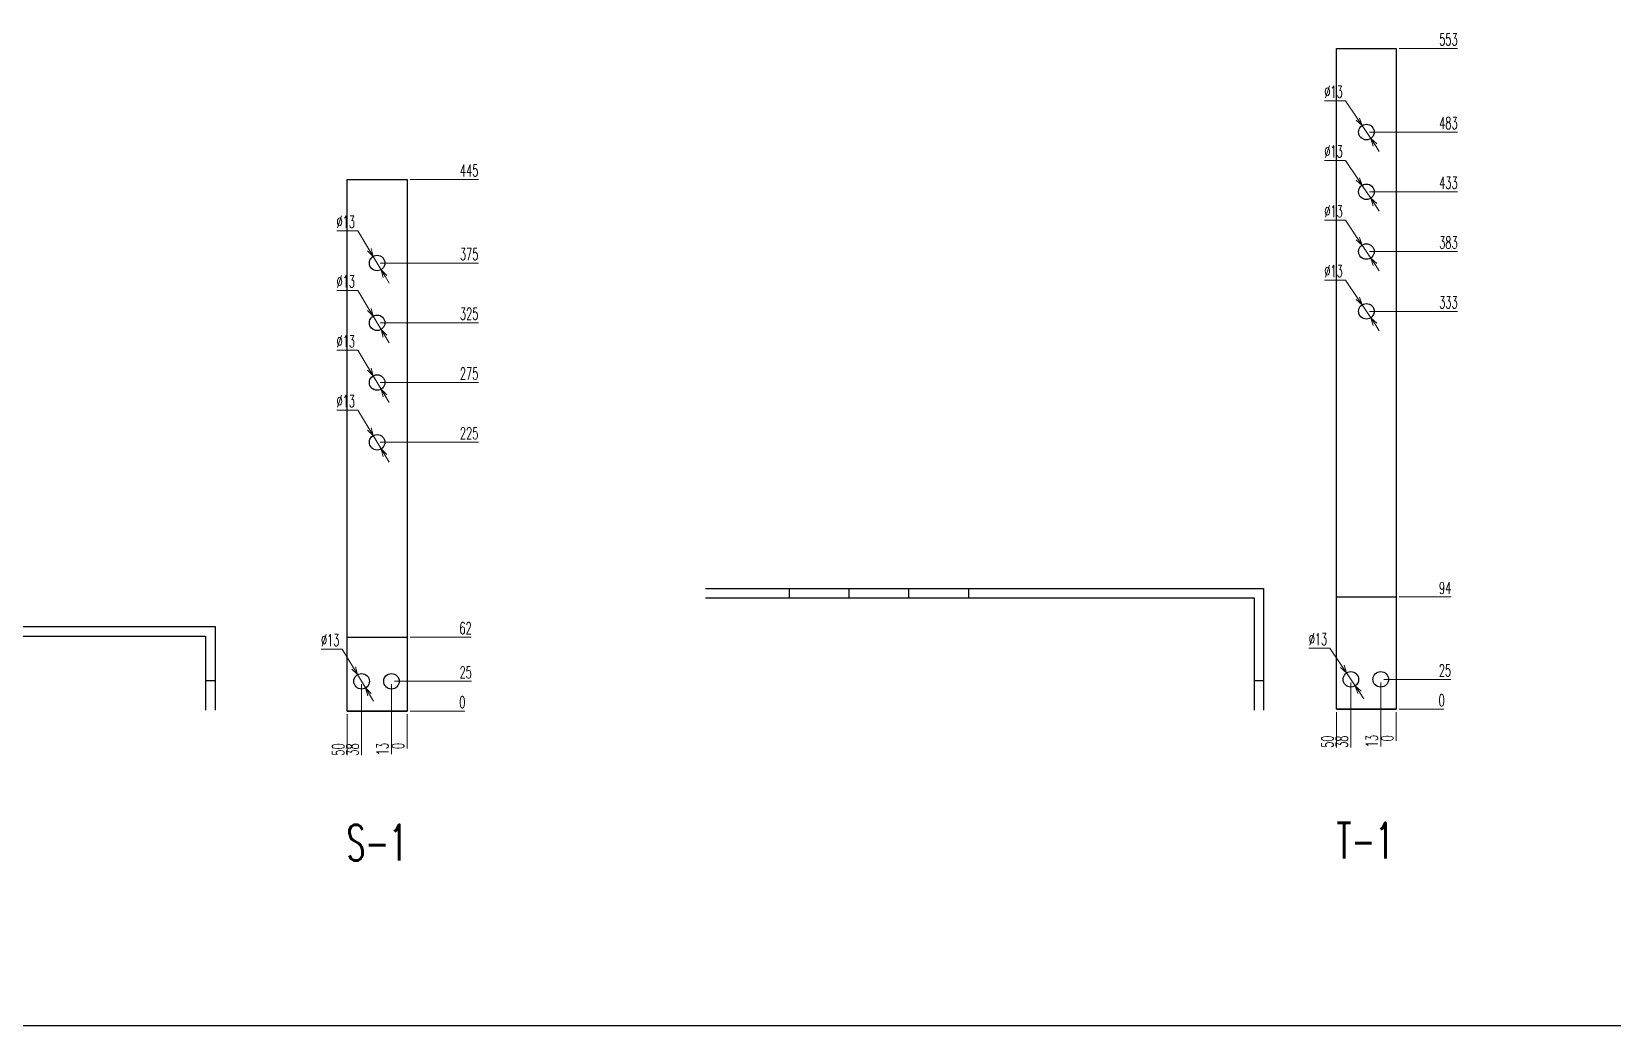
# Model space of a CAD drawing. Header units: millimetres. Extents: x 173893 to 258446, y -176540 to -123824.
# Drawn here: x 207822 to 209144, y -132122 to -131291 of the extents above; entities that cross this region are included whole.
import ezdxf
from ezdxf.enums import TextEntityAlignment as Align

# ---------------------------------------------------------------- set-up
doc = ezdxf.new("R2010")
doc.units = ezdxf.units.MM
doc.header["$LTSCALE"] = 3
doc.layers.add('@.DM. NÉT CHÍNH', color=7, linetype='Continuous')
doc.layers.add('@.VISIBLE', color=7, linetype='Continuous')
doc.styles.add('Ann_w01', font='romans.shx', dxfattribs={"width": 0.6, "bigfont": 'chineset.shx'})
doc.dimstyles.new('Dim 01_SC05', dxfattribs={"dimscale": 5, "dimtxt": 2, "dimasz": 1.3, "dimexe": 0.5, "dimexo": 0.5, "dimgap": 0.5, "dimtad": 1, "dimtoh": 1, "dimdec": 1, "dimzin": 12, "dimdsep": 46, "dimtxsty": 'Ann_w01', "dimblk": 'OPEN30', "dimcen": 1.5, "dimclrd": 6, "dimclre": 6, "dimclrt": 3, "dimadec": 1, "dimazin": 3, "dimtm": 1e-09, "dimtfac": 1, "dimtdec": 1, "dimtmove": 0, "dimatfit": 3, "dimldrblk": 'OPEN30', "dimfxl": 1, "dimtolj": 1, "dimlwd": 20, "dimlwe": 20, "dimarcsym": 0})

# ---------------------------------------------------------------- blocks, each defined once
blk = doc.blocks.new('*D3158')
at = {"layer": '@.DM. NÉT CHÍNH', "color": 6, "linetype": 'Continuous', "lineweight": 20, "transparency": 16777216}
blk.add_line((208138.2, -131859.2), (208184, -131859.2), dxfattribs=at)
at = {"layer": 'Defpoints', "color": 0, "linetype": 'Continuous', "transparency": 16777216}
for p in [(208110.7, -131859.2), (208135.7, -131859.2), (208177.5, -131859.2)]:
    blk.add_point(p, dxfattribs=at)
at = {"layer": '@.DM. NÉT CHÍNH', "color": 3, "linetype": 'Continuous', "transparency": 16777216, "insert": (208182, -131851.7), "char_height": 10, "attachment_point": 5, "style": 'Ann_w01'}
blk.add_mtext('\\A1;0', dxfattribs=at)
blk = doc.blocks.new('_Open30')
at = {"color": 0, "linetype": 'ByBlock', "lineweight": -2}
for p, q in [((-1, 0.27), (0, 0)), ((0, 0), (-1, -0.27)), ((0, 0), (-1, 0))]:
    blk.add_line(p, q, dxfattribs=at)
blk = doc.blocks.new('*D3159')
at = {"layer": '@.DM. NÉT CHÍNH', "color": 6, "linetype": 'Continuous', "lineweight": 20, "transparency": 16777216}
blk.add_line((208125.2, -131834.2), (208189.7, -131834.2), dxfattribs=at)
at = {"layer": 'Defpoints', "color": 0, "linetype": 'Continuous', "transparency": 16777216}
for p in [(208122.7, -131834.2), (208177.5, -131834.2), (208110.7, -131859.2)]:
    blk.add_point(p, dxfattribs=at)
at = {"layer": '@.DM. NÉT CHÍNH', "color": 3, "linetype": 'Continuous', "transparency": 16777216, "insert": (208184.8, -131826.7), "char_height": 10, "attachment_point": 5, "style": 'Ann_w01'}
blk.add_mtext('\\A1;25', dxfattribs=at)
blk = doc.blocks.new('*D3160')
at = {"layer": '@.DM. NÉT CHÍNH', "color": 6, "linetype": 'Continuous', "lineweight": 20, "transparency": 16777216}
blk.add_line((208138.2, -131797.2), (208189.4, -131797.2), dxfattribs=at)
at = {"layer": 'Defpoints', "color": 0, "linetype": 'Continuous', "transparency": 16777216}
for p in [(208135.7, -131797.2), (208177.5, -131797.2), (208110.7, -131859.2)]:
    blk.add_point(p, dxfattribs=at)
at = {"layer": '@.DM. NÉT CHÍNH', "color": 3, "linetype": 'Continuous', "transparency": 16777216, "insert": (208184.7, -131789.7), "char_height": 10, "attachment_point": 5, "style": 'Ann_w01'}
blk.add_mtext('\\A1;62', dxfattribs=at)
blk = doc.blocks.new('*D3161')
at = {"layer": '@.DM. NÉT CHÍNH', "color": 6, "linetype": 'Continuous', "lineweight": 20, "transparency": 16777216}
blk.add_line((208113.2, -131634.2), (208195.4, -131634.2), dxfattribs=at)
at = {"layer": 'Defpoints', "color": 0, "linetype": 'Continuous', "transparency": 16777216}
for p in [(208110.7, -131634.2), (208177.5, -131634.2), (208110.7, -131859.2)]:
    blk.add_point(p, dxfattribs=at)
at = {"layer": '@.DM. NÉT CHÍNH', "color": 3, "linetype": 'Continuous', "transparency": 16777216, "insert": (208187.7, -131626.7), "char_height": 10, "attachment_point": 5, "style": 'Ann_w01'}
blk.add_mtext('\\A1;225', dxfattribs=at)
blk = doc.blocks.new('*D3162')
at = {"layer": '@.DM. NÉT CHÍNH', "color": 6, "linetype": 'Continuous', "lineweight": 20, "transparency": 16777216}
blk.add_line((208113.2, -131584.2), (208195.4, -131584.2), dxfattribs=at)
at = {"layer": 'Defpoints', "color": 0, "linetype": 'Continuous', "transparency": 16777216}
for p in [(208110.7, -131584.2), (208177.5, -131584.2), (208110.7, -131859.2)]:
    blk.add_point(p, dxfattribs=at)
at = {"layer": '@.DM. NÉT CHÍNH', "color": 3, "linetype": 'Continuous', "transparency": 16777216, "insert": (208187.7, -131576.7), "char_height": 10, "attachment_point": 5, "style": 'Ann_w01'}
blk.add_mtext('\\A1;275', dxfattribs=at)
blk = doc.blocks.new('*D3163')
at = {"layer": '@.DM. NÉT CHÍNH', "color": 6, "linetype": 'Continuous', "lineweight": 20, "transparency": 16777216}
blk.add_line((208113.2, -131534.2), (208195.4, -131534.2), dxfattribs=at)
at = {"layer": 'Defpoints', "color": 0, "linetype": 'Continuous', "transparency": 16777216}
for p in [(208110.7, -131534.2), (208177.5, -131534.2), (208110.7, -131859.2)]:
    blk.add_point(p, dxfattribs=at)
at = {"layer": '@.DM. NÉT CHÍNH', "color": 3, "linetype": 'Continuous', "transparency": 16777216, "insert": (208187.7, -131526.7), "char_height": 10, "attachment_point": 5, "style": 'Ann_w01'}
blk.add_mtext('\\A1;325', dxfattribs=at)
blk = doc.blocks.new('*D3164')
at = {"layer": '@.DM. NÉT CHÍNH', "color": 6, "linetype": 'Continuous', "lineweight": 20, "transparency": 16777216}
blk.add_line((208113.2, -131484.2), (208195.4, -131484.2), dxfattribs=at)
at = {"layer": 'Defpoints', "color": 0, "linetype": 'Continuous', "transparency": 16777216}
for p in [(208110.7, -131484.2), (208177.5, -131484.2), (208110.7, -131859.2)]:
    blk.add_point(p, dxfattribs=at)
at = {"layer": '@.DM. NÉT CHÍNH', "color": 3, "linetype": 'Continuous', "transparency": 16777216, "insert": (208187.7, -131476.7), "char_height": 10, "attachment_point": 5, "style": 'Ann_w01'}
blk.add_mtext('\\A1;375', dxfattribs=at)
blk = doc.blocks.new('*D3165')
at = {"layer": '@.DM. NÉT CHÍNH', "color": 6, "linetype": 'Continuous', "lineweight": 20, "transparency": 16777216}
blk.add_line((208138.2, -131414.2), (208195.4, -131414.2), dxfattribs=at)
at = {"layer": 'Defpoints', "color": 0, "linetype": 'Continuous', "transparency": 16777216}
for p in [(208135.7, -131414.2), (208177.5, -131414.2), (208110.7, -131859.2)]:
    blk.add_point(p, dxfattribs=at)
at = {"layer": '@.DM. NÉT CHÍNH', "color": 3, "linetype": 'Continuous', "transparency": 16777216, "insert": (208187.7, -131406.7), "char_height": 10, "attachment_point": 5, "style": 'Ann_w01'}
blk.add_mtext('\\A1;445', dxfattribs=at)
blk = doc.blocks.new('*D3166')
at = {"layer": '@.DM. NÉT CHÍNH', "color": 6, "linetype": 'Continuous', "lineweight": 20, "transparency": 16777216}
for p, q in [((208076.9, -131457.2), (208094.5, -131457.2)), ((208094.5, -131457.2), (208104, -131473)), ((208114, -131489.8), (208107.4, -131478.6)), ((208117.4, -131495.3), (208120.7, -131500.9))]:
    blk.add_line(p, q, dxfattribs=at)
at = {"layer": 'Defpoints', "color": 0, "linetype": 'Continuous', "transparency": 16777216}
for p in [(208107.4, -131478.6), (208114, -131489.8)]:
    blk.add_point(p, dxfattribs=at)
at = {"layer": '@.DM. NÉT CHÍNH', "color": 6, "linetype": 'Continuous', "lineweight": 20, "transparency": 16777216, "xscale": 6.5, "yscale": 6.5, "zscale": 6.5}
for p, rotation in [((208107.4, -131478.6), 300.9054120784657), ((208114, -131489.8), 120.9054120784657)]:
    blk.add_blockref('_Open30', p, dxfattribs=dict(at, rotation=rotation))
at = {"layer": '@.DM. NÉT CHÍNH', "color": 3, "linetype": 'Continuous', "transparency": 16777216, "insert": (208084.4, -131449.7), "char_height": 10, "attachment_point": 5, "style": 'Ann_w01'}
blk.add_mtext('\\A1;∅13', dxfattribs=at)
blk = doc.blocks.new('*D3167')
at = {"layer": '@.DM. NÉT CHÍNH', "color": 6, "linetype": 'Continuous', "lineweight": 20, "transparency": 16777216}
for p, q in [((208076.9, -131507.2), (208094.5, -131507.2)), ((208094.5, -131507.2), (208104, -131523)), ((208114, -131539.8), (208107.4, -131528.6)), ((208117.4, -131545.3), (208120.7, -131550.9))]:
    blk.add_line(p, q, dxfattribs=at)
at = {"layer": 'Defpoints', "color": 0, "linetype": 'Continuous', "transparency": 16777216}
for p in [(208107.4, -131528.6), (208114, -131539.8)]:
    blk.add_point(p, dxfattribs=at)
at = {"layer": '@.DM. NÉT CHÍNH', "color": 6, "linetype": 'Continuous', "lineweight": 20, "transparency": 16777216, "xscale": 6.5, "yscale": 6.5, "zscale": 6.5}
for p, rotation in [((208107.4, -131528.6), 300.9054120784222), ((208114, -131539.8), 120.9054120784222)]:
    blk.add_blockref('_Open30', p, dxfattribs=dict(at, rotation=rotation))
at = {"layer": '@.DM. NÉT CHÍNH', "color": 3, "linetype": 'Continuous', "transparency": 16777216, "insert": (208084.4, -131499.7), "char_height": 10, "attachment_point": 5, "style": 'Ann_w01'}
blk.add_mtext('\\A1;∅13', dxfattribs=at)
blk = doc.blocks.new('*D3168')
at = {"layer": '@.DM. NÉT CHÍNH', "color": 6, "linetype": 'Continuous', "lineweight": 20, "transparency": 16777216}
for p, q in [((208076.9, -131557.2), (208094.5, -131557.2)), ((208094.5, -131557.2), (208104, -131573)), ((208114, -131589.8), (208107.4, -131578.6)), ((208117.4, -131595.3), (208120.7, -131600.9))]:
    blk.add_line(p, q, dxfattribs=at)
at = {"layer": 'Defpoints', "color": 0, "linetype": 'Continuous', "transparency": 16777216}
for p in [(208107.4, -131578.6), (208114, -131589.8)]:
    blk.add_point(p, dxfattribs=at)
at = {"layer": '@.DM. NÉT CHÍNH', "color": 6, "linetype": 'Continuous', "lineweight": 20, "transparency": 16777216, "xscale": 6.5, "yscale": 6.5, "zscale": 6.5}
for p, rotation in [((208107.4, -131578.6), 300.9054120787524), ((208114, -131589.8), 120.9054120787524)]:
    blk.add_blockref('_Open30', p, dxfattribs=dict(at, rotation=rotation))
at = {"layer": '@.DM. NÉT CHÍNH', "color": 3, "linetype": 'Continuous', "transparency": 16777216, "insert": (208084.4, -131549.7), "char_height": 10, "attachment_point": 5, "style": 'Ann_w01'}
blk.add_mtext('\\A1;∅13', dxfattribs=at)
blk = doc.blocks.new('*D3170')
at = {"layer": '@.DM. NÉT CHÍNH', "color": 6, "linetype": 'Continuous', "lineweight": 20, "transparency": 16777216}
for p, q in [((208076.9, -131607.2), (208094.5, -131607.2)), ((208094.5, -131607.2), (208104, -131623)), ((208114, -131639.8), (208107.4, -131628.6)), ((208117.4, -131645.3), (208120.7, -131650.9))]:
    blk.add_line(p, q, dxfattribs=at)
at = {"layer": 'Defpoints', "color": 0, "linetype": 'Continuous', "transparency": 16777216}
for p in [(208107.4, -131628.6), (208114, -131639.8)]:
    blk.add_point(p, dxfattribs=at)
at = {"layer": '@.DM. NÉT CHÍNH', "color": 6, "linetype": 'Continuous', "lineweight": 20, "transparency": 16777216, "xscale": 6.5, "yscale": 6.5, "zscale": 6.5}
for p, rotation in [((208107.4, -131628.6), 300.9054120775418), ((208114, -131639.8), 120.9054120775418)]:
    blk.add_blockref('_Open30', p, dxfattribs=dict(at, rotation=rotation))
at = {"layer": '@.DM. NÉT CHÍNH', "color": 3, "linetype": 'Continuous', "transparency": 16777216, "insert": (208084.4, -131599.7), "char_height": 10, "attachment_point": 5, "style": 'Ann_w01'}
blk.add_mtext('\\A1;∅13', dxfattribs=at)
blk = doc.blocks.new('*D3171')
at = {"layer": '@.DM. NÉT CHÍNH', "color": 6, "linetype": 'Continuous', "lineweight": 20, "transparency": 16777216}
for p, q in [((208063.9, -131807.2), (208081.5, -131807.2)), ((208081.5, -131807.2), (208091, -131823)), ((208101, -131839.8), (208094.4, -131828.6)), ((208104.4, -131845.3), (208107.7, -131850.9))]:
    blk.add_line(p, q, dxfattribs=at)
at = {"layer": 'Defpoints', "color": 0, "linetype": 'Continuous', "transparency": 16777216}
for p in [(208094.4, -131828.6), (208101, -131839.8)]:
    blk.add_point(p, dxfattribs=at)
at = {"layer": '@.DM. NÉT CHÍNH', "color": 6, "linetype": 'Continuous', "lineweight": 20, "transparency": 16777216, "xscale": 6.5, "yscale": 6.5, "zscale": 6.5}
for p, rotation in [((208094.4, -131828.6), 300.9054120782021), ((208101, -131839.8), 120.9054120782021)]:
    blk.add_blockref('_Open30', p, dxfattribs=dict(at, rotation=rotation))
at = {"layer": '@.DM. NÉT CHÍNH', "color": 3, "linetype": 'Continuous', "transparency": 16777216, "insert": (208071.4, -131799.7), "char_height": 10, "attachment_point": 5, "style": 'Ann_w01'}
blk.add_mtext('\\A1;∅13', dxfattribs=at)
blk = doc.blocks.new('*D3172')
at = {"layer": '@.DM. NÉT CHÍNH', "color": 6, "linetype": 'Continuous', "lineweight": 20, "transparency": 16777216}
blk.add_line((208085.7, -131861.7), (208085.7, -131896.1), dxfattribs=at)
at = {"layer": 'Defpoints', "color": 0, "linetype": 'Continuous', "transparency": 16777216}
for p in [(208085.7, -131859.2), (208135.7, -131859.2), (208085.7, -131883.9)]:
    blk.add_point(p, dxfattribs=at)
at = {"layer": '@.DM. NÉT CHÍNH', "color": 3, "linetype": 'Continuous', "transparency": 16777216, "insert": (208078.2, -131891.3), "char_height": 10, "attachment_point": 5, "rotation": 90, "style": 'Ann_w01'}
blk.add_mtext('\\A1;50', dxfattribs=at)
blk = doc.blocks.new('*D3173')
at = {"layer": '@.DM. NÉT CHÍNH', "color": 6, "linetype": 'Continuous', "lineweight": 20, "transparency": 16777216}
blk.add_line((208097.7, -131836.7), (208097.7, -131896.1), dxfattribs=at)
at = {"layer": 'Defpoints', "color": 0, "linetype": 'Continuous', "transparency": 16777216}
for p in [(208097.7, -131834.2), (208135.7, -131859.2), (208097.7, -131883.9)]:
    blk.add_point(p, dxfattribs=at)
at = {"layer": '@.DM. NÉT CHÍNH', "color": 3, "linetype": 'Continuous', "transparency": 16777216, "insert": (208090.2, -131891.3), "char_height": 10, "attachment_point": 5, "rotation": 90, "style": 'Ann_w01'}
blk.add_mtext('\\A1;38', dxfattribs=at)
blk = doc.blocks.new('*D3174')
at = {"layer": '@.DM. NÉT CHÍNH', "color": 6, "linetype": 'Continuous', "lineweight": 20, "transparency": 16777216}
blk.add_line((208122.7, -131836.7), (208122.7, -131895.3), dxfattribs=at)
at = {"layer": 'Defpoints', "color": 0, "linetype": 'Continuous', "transparency": 16777216}
for p in [(208122.7, -131834.2), (208135.7, -131859.2), (208122.7, -131883.9)]:
    blk.add_point(p, dxfattribs=at)
at = {"layer": '@.DM. NÉT CHÍNH', "color": 3, "linetype": 'Continuous', "transparency": 16777216, "insert": (208115.2, -131890.9), "char_height": 10, "attachment_point": 5, "rotation": 90, "style": 'Ann_w01'}
blk.add_mtext('\\A1;13', dxfattribs=at)
blk = doc.blocks.new('*D3175')
at = {"layer": '@.DM. NÉT CHÍNH', "color": 6, "linetype": 'Continuous', "lineweight": 20, "transparency": 16777216}
blk.add_line((208135.7, -131861.7), (208135.7, -131890.4), dxfattribs=at)
at = {"layer": 'Defpoints', "color": 0, "linetype": 'Continuous', "transparency": 16777216}
for p in [(208135.7, -131859.2), (208135.7, -131859.2), (208135.7, -131883.9)]:
    blk.add_point(p, dxfattribs=at)
at = {"layer": '@.DM. NÉT CHÍNH', "color": 3, "linetype": 'Continuous', "transparency": 16777216, "insert": (208128.2, -131888.4), "char_height": 10, "attachment_point": 5, "rotation": 90, "style": 'Ann_w01'}
blk.add_mtext('\\A1;0', dxfattribs=at)
blk = doc.blocks.new('*D4032')
at = {"layer": '@.VISIBLE', "color": 6, "lineweight": 20, "transparency": 16777216}
blk.add_line((208965.9, -131857.6), (209003.3, -131857.6), dxfattribs=at)
at = {"layer": 'Defpoints', "color": 0, "transparency": 16777216}
for p in [(208937.4, -131857.6), (208963.4, -131857.6), (208996.8, -131857.6)]:
    blk.add_point(p, dxfattribs=at)
at = {"layer": '@.VISIBLE', "color": 3, "transparency": 16777216, "insert": (209001.3, -131850.1), "char_height": 10, "attachment_point": 5, "style": 'Ann_w01'}
blk.add_mtext('\\A1;0', dxfattribs=at)
blk = doc.blocks.new('*D4045')
at = {"layer": '@.VISIBLE', "color": 6, "lineweight": 20, "transparency": 16777216}
blk.add_line((208952.9, -131832.6), (209009, -131832.6), dxfattribs=at)
at = {"layer": 'Defpoints', "color": 0, "transparency": 16777216}
for p in [(208950.4, -131832.6), (208996.8, -131832.6), (208937.4, -131857.6)]:
    blk.add_point(p, dxfattribs=at)
at = {"layer": '@.VISIBLE', "color": 3, "transparency": 16777216, "insert": (209004.1, -131825.1), "char_height": 10, "attachment_point": 5, "style": 'Ann_w01'}
blk.add_mtext('\\A1;25', dxfattribs=at)
blk = doc.blocks.new('*D4046')
at = {"layer": '@.VISIBLE', "color": 6, "lineweight": 20, "transparency": 16777216}
blk.add_line((208965.9, -131763.6), (209009.3, -131763.6), dxfattribs=at)
at = {"layer": 'Defpoints', "color": 0, "transparency": 16777216}
for p in [(208963.4, -131763.6), (208996.8, -131763.6), (208937.4, -131857.6)]:
    blk.add_point(p, dxfattribs=at)
at = {"layer": '@.VISIBLE', "color": 3, "transparency": 16777216, "insert": (209004.3, -131756.1), "char_height": 10, "attachment_point": 5, "style": 'Ann_w01'}
blk.add_mtext('\\A1;94', dxfattribs=at)
blk = doc.blocks.new('*D4047')
at = {"layer": '@.VISIBLE', "color": 6, "lineweight": 20, "transparency": 16777216}
blk.add_line((208940.9, -131524.6), (209014.7, -131524.6), dxfattribs=at)
at = {"layer": 'Defpoints', "color": 0, "transparency": 16777216}
for p in [(208938.4, -131524.6), (208996.8, -131524.6), (208937.4, -131857.6)]:
    blk.add_point(p, dxfattribs=at)
at = {"layer": '@.VISIBLE', "color": 3, "transparency": 16777216, "insert": (209007, -131517.1), "char_height": 10, "attachment_point": 5, "style": 'Ann_w01'}
blk.add_mtext('\\A1;333', dxfattribs=at)
blk = doc.blocks.new('*D4048')
at = {"layer": '@.VISIBLE', "color": 6, "lineweight": 20, "transparency": 16777216}
blk.add_line((208940.9, -131474.6), (209014.7, -131474.6), dxfattribs=at)
at = {"layer": 'Defpoints', "color": 0, "transparency": 16777216}
for p in [(208938.4, -131474.6), (208996.8, -131474.6), (208937.4, -131857.6)]:
    blk.add_point(p, dxfattribs=at)
at = {"layer": '@.VISIBLE', "color": 3, "transparency": 16777216, "insert": (209007, -131467.1), "char_height": 10, "attachment_point": 5, "style": 'Ann_w01'}
blk.add_mtext('\\A1;383', dxfattribs=at)
blk = doc.blocks.new('*D4049')
at = {"layer": '@.VISIBLE', "color": 6, "lineweight": 20, "transparency": 16777216}
blk.add_line((208940.9, -131424.6), (209014.7, -131424.6), dxfattribs=at)
at = {"layer": 'Defpoints', "color": 0, "transparency": 16777216}
for p in [(208938.4, -131424.6), (208996.8, -131424.6), (208937.4, -131857.6)]:
    blk.add_point(p, dxfattribs=at)
at = {"layer": '@.VISIBLE', "color": 3, "transparency": 16777216, "insert": (209007, -131417.1), "char_height": 10, "attachment_point": 5, "style": 'Ann_w01'}
blk.add_mtext('\\A1;433', dxfattribs=at)
blk = doc.blocks.new('*D4050')
at = {"layer": '@.VISIBLE', "color": 6, "lineweight": 20, "transparency": 16777216}
blk.add_line((208940.9, -131374.6), (209014.7, -131374.6), dxfattribs=at)
at = {"layer": 'Defpoints', "color": 0, "transparency": 16777216}
for p in [(208938.4, -131374.6), (208996.8, -131374.6), (208937.4, -131857.6)]:
    blk.add_point(p, dxfattribs=at)
at = {"layer": '@.VISIBLE', "color": 3, "transparency": 16777216, "insert": (209007, -131367.1), "char_height": 10, "attachment_point": 5, "style": 'Ann_w01'}
blk.add_mtext('\\A1;483', dxfattribs=at)
blk = doc.blocks.new('*D4051')
at = {"layer": '@.VISIBLE', "color": 6, "lineweight": 20, "transparency": 16777216}
blk.add_line((208965.9, -131304.6), (209014.7, -131304.6), dxfattribs=at)
at = {"layer": 'Defpoints', "color": 0, "transparency": 16777216}
for p in [(208963.4, -131304.6), (208996.8, -131304.6), (208937.4, -131857.6)]:
    blk.add_point(p, dxfattribs=at)
at = {"layer": '@.VISIBLE', "color": 3, "transparency": 16777216, "insert": (209007, -131297.1), "char_height": 10, "attachment_point": 5, "style": 'Ann_w01'}
blk.add_mtext('\\A1;553', dxfattribs=at)
blk = doc.blocks.new('*D4031')
at = {"layer": '@.VISIBLE', "color": 6, "lineweight": 20, "transparency": 16777216}
blk.add_line((208913.4, -131860.1), (208913.4, -131889.6), dxfattribs=at)
at = {"layer": 'Defpoints', "color": 0, "transparency": 16777216}
for p in [(208913.4, -131857.6), (208963.4, -131857.6), (208913.4, -131877.4)]:
    blk.add_point(p, dxfattribs=at)
at = {"layer": '@.VISIBLE', "color": 3, "transparency": 16777216, "insert": (208905.9, -131884.7), "char_height": 10, "attachment_point": 5, "rotation": 90, "style": 'Ann_w01'}
blk.add_mtext('\\A1;50', dxfattribs=at)
blk = doc.blocks.new('*D4028')
at = {"layer": '@.VISIBLE', "color": 6, "lineweight": 20, "transparency": 16777216}
blk.add_line((208925.4, -131835.1), (208925.4, -131889.6), dxfattribs=at)
at = {"layer": 'Defpoints', "color": 0, "transparency": 16777216}
for p in [(208925.4, -131832.6), (208963.4, -131857.6), (208925.4, -131877.4)]:
    blk.add_point(p, dxfattribs=at)
at = {"layer": '@.VISIBLE', "color": 3, "transparency": 16777216, "insert": (208917.9, -131884.7), "char_height": 10, "attachment_point": 5, "rotation": 90, "style": 'Ann_w01'}
blk.add_mtext('\\A1;38', dxfattribs=at)
blk = doc.blocks.new('*D4029')
at = {"layer": '@.VISIBLE', "color": 6, "lineweight": 20, "transparency": 16777216}
blk.add_line((208950.4, -131835.1), (208950.4, -131888.7), dxfattribs=at)
at = {"layer": 'Defpoints', "color": 0, "transparency": 16777216}
for p in [(208950.4, -131832.6), (208963.4, -131857.6), (208950.4, -131877.4)]:
    blk.add_point(p, dxfattribs=at)
at = {"layer": '@.VISIBLE', "color": 3, "transparency": 16777216, "insert": (208942.9, -131884.3), "char_height": 10, "attachment_point": 5, "rotation": 90, "style": 'Ann_w01'}
blk.add_mtext('\\A1;13', dxfattribs=at)
blk = doc.blocks.new('*D4030')
at = {"layer": '@.VISIBLE', "color": 6, "lineweight": 20, "transparency": 16777216}
blk.add_line((208963.4, -131860.1), (208963.4, -131883.9), dxfattribs=at)
at = {"layer": 'Defpoints', "color": 0, "transparency": 16777216}
for p in [(208963.4, -131857.6), (208963.4, -131857.6), (208963.4, -131877.4)]:
    blk.add_point(p, dxfattribs=at)
at = {"layer": '@.VISIBLE', "color": 3, "transparency": 16777216, "insert": (208955.9, -131881.9), "char_height": 10, "attachment_point": 5, "rotation": 90, "style": 'Ann_w01'}
blk.add_mtext('\\A1;0', dxfattribs=at)
blk = doc.blocks.new('*D4033')
at = {"layer": '@.VISIBLE', "color": 6, "lineweight": 20, "transparency": 16777216}
for p, q in [((208903.3, -131348.4), (208920.9, -131348.4)), ((208920.9, -131348.4), (208931.2, -131363.8)), ((208942, -131380), (208934.8, -131369.2)), ((208945.6, -131385.4), (208949.2, -131390.8))]:
    blk.add_line(p, q, dxfattribs=at)
at = {"layer": 'Defpoints', "color": 0, "transparency": 16777216}
for p in [(208934.8, -131369.2), (208942, -131380)]:
    blk.add_point(p, dxfattribs=at)
at = {"layer": '@.VISIBLE', "color": 6, "lineweight": 20, "transparency": 16777216, "xscale": 6.5, "yscale": 6.5, "zscale": 6.5}
for p, rotation in [((208934.8, -131369.2), 303.6598788039881), ((208942, -131380), 123.6598788039881)]:
    blk.add_blockref('_Open30', p, dxfattribs=dict(at, rotation=rotation))
at = {"layer": '@.VISIBLE', "color": 3, "transparency": 16777216, "insert": (208910.9, -131340.9), "char_height": 10, "attachment_point": 5, "style": 'Ann_w01'}
blk.add_mtext('\\A1;∅13', dxfattribs=at)
blk = doc.blocks.new('*D4034')
at = {"layer": '@.VISIBLE', "color": 6, "lineweight": 20, "transparency": 16777216}
for p, q in [((208903.3, -131398.4), (208920.9, -131398.4)), ((208920.9, -131398.4), (208931.2, -131413.8)), ((208942, -131430), (208934.8, -131419.2)), ((208945.6, -131435.4), (208949.2, -131440.8))]:
    blk.add_line(p, q, dxfattribs=at)
at = {"layer": 'Defpoints', "color": 0, "transparency": 16777216}
for p in [(208934.8, -131419.2), (208942, -131430)]:
    blk.add_point(p, dxfattribs=at)
at = {"layer": '@.VISIBLE', "color": 6, "lineweight": 20, "transparency": 16777216, "xscale": 6.5, "yscale": 6.5, "zscale": 6.5}
for p, rotation in [((208934.8, -131419.2), 303.6598788038461), ((208942, -131430), 123.6598788038461)]:
    blk.add_blockref('_Open30', p, dxfattribs=dict(at, rotation=rotation))
at = {"layer": '@.VISIBLE', "color": 3, "transparency": 16777216, "insert": (208910.9, -131390.9), "char_height": 10, "attachment_point": 5, "style": 'Ann_w01'}
blk.add_mtext('\\A1;∅13', dxfattribs=at)
blk = doc.blocks.new('*D4035')
at = {"layer": '@.VISIBLE', "color": 6, "lineweight": 20, "transparency": 16777216}
for p, q in [((208903.3, -131448.4), (208920.9, -131448.4)), ((208920.9, -131448.4), (208931.2, -131463.8)), ((208942, -131480), (208934.8, -131469.2)), ((208945.6, -131485.4), (208949.2, -131490.8))]:
    blk.add_line(p, q, dxfattribs=at)
at = {"layer": 'Defpoints', "color": 0, "transparency": 16777216}
for p in [(208934.8, -131469.2), (208942, -131480)]:
    blk.add_point(p, dxfattribs=at)
at = {"layer": '@.VISIBLE', "color": 6, "lineweight": 20, "transparency": 16777216, "xscale": 6.5, "yscale": 6.5, "zscale": 6.5}
for p, rotation in [((208934.8, -131469.2), 303.6598788032771), ((208942, -131480), 123.6598788032772)]:
    blk.add_blockref('_Open30', p, dxfattribs=dict(at, rotation=rotation))
at = {"layer": '@.VISIBLE', "color": 3, "transparency": 16777216, "insert": (208910.9, -131440.9), "char_height": 10, "attachment_point": 5, "style": 'Ann_w01'}
blk.add_mtext('\\A1;∅13', dxfattribs=at)
blk = doc.blocks.new('*D4036')
at = {"layer": '@.VISIBLE', "color": 6, "lineweight": 20, "transparency": 16777216}
for p, q in [((208903.3, -131498.4), (208920.9, -131498.4)), ((208920.9, -131498.4), (208931.2, -131513.8)), ((208942, -131530), (208934.8, -131519.2)), ((208945.6, -131535.4), (208949.2, -131540.8))]:
    blk.add_line(p, q, dxfattribs=at)
at = {"layer": 'Defpoints', "color": 0, "transparency": 16777216}
for p in [(208934.8, -131519.2), (208942, -131530)]:
    blk.add_point(p, dxfattribs=at)
at = {"layer": '@.VISIBLE', "color": 6, "lineweight": 20, "transparency": 16777216, "xscale": 6.5, "yscale": 6.5, "zscale": 6.5}
for p, rotation in [((208934.8, -131519.2), 303.6598788028501), ((208942, -131530), 123.6598788028501)]:
    blk.add_blockref('_Open30', p, dxfattribs=dict(at, rotation=rotation))
at = {"layer": '@.VISIBLE', "color": 3, "transparency": 16777216, "insert": (208910.9, -131490.9), "char_height": 10, "attachment_point": 5, "style": 'Ann_w01'}
blk.add_mtext('\\A1;∅13', dxfattribs=at)
blk = doc.blocks.new('*D4037')
at = {"layer": '@.VISIBLE', "color": 6, "lineweight": 20, "transparency": 16777216}
for p, q in [((208890.3, -131806.4), (208907.9, -131806.4)), ((208907.9, -131806.4), (208918.2, -131821.8)), ((208929, -131838), (208921.8, -131827.2)), ((208932.6, -131843.4), (208936.2, -131848.8))]:
    blk.add_line(p, q, dxfattribs=at)
at = {"layer": 'Defpoints', "color": 0, "transparency": 16777216}
for p in [(208921.8, -131827.2), (208929, -131838)]:
    blk.add_point(p, dxfattribs=at)
at = {"layer": '@.VISIBLE', "color": 6, "lineweight": 20, "transparency": 16777216, "xscale": 6.5, "yscale": 6.5, "zscale": 6.5}
for p, rotation in [((208921.8, -131827.2), 303.6598788043084), ((208929, -131838), 123.6598788043084)]:
    blk.add_blockref('_Open30', p, dxfattribs=dict(at, rotation=rotation))
at = {"layer": '@.VISIBLE', "color": 3, "transparency": 16777216, "insert": (208897.9, -131798.9), "char_height": 10, "attachment_point": 5, "style": 'Ann_w01'}
blk.add_mtext('\\A1;∅13', dxfattribs=at)

msp = doc.modelspace()

# ---------------------------------------------------------------- linework, layer by layer
at = {"layer": '@.DM. NÉT CHÍNH', "color": 2, "linetype": 'Continuous'}
for p, q in [((207967.08, -131833.44), (207975.08, -131833.44)), ((208085.7, -131859.19), (208135.7, -131859.19))]:
    msp.add_line(p, q, dxfattribs=at)
at = {"layer": '@.DM. NÉT CHÍNH', "linetype": 'Continuous'}
msp.add_line((201737.57, -132122.14), (210479.46, -132122.14), dxfattribs=at)
at = {"layer": '@.DM. NÉT CHÍNH', "color": 2, "linetype": 'Continuous'}
for points in [[(208085.7, -131859.19), (208085.7, -131414.19), (208135.7, -131414.19), (208135.7, -131859.19)], [(208085.7, -131859.19), (208085.7, -131797.19), (208135.7, -131797.19), (208135.7, -131859.19)]]:
    msp.add_lwpolyline(points, close=True, dxfattribs=at)
for points in [[(207584.04, -131788.44), (207975.08, -131788.44), (207975.08, -131858.44)], [(207584.04, -131796.44), (207967.08, -131796.44), (207967.08, -131858.44)]]:
    msp.add_lwpolyline(points, dxfattribs=at)
for centre in [(208110.7, -131484.19), (208110.7, -131534.19), (208110.7, -131584.19), (208110.7, -131634.19), (208097.7, -131834.19), (208122.7, -131834.19)]:
    msp.add_circle(centre, 6.5, dxfattribs=at)
at = {"layer": '@.VISIBLE', "color": 4}
for p, q in [((208455.4, -131756.44), (208455.4, -131764.44)), ((208505.41, -131756.47), (208505.41, -131764.47)), ((208555.41, -131756.47), (208555.41, -131764.47)), ((208605.41, -131756.47), (208605.41, -131764.47)), ((208844.44, -131833.44), (208852.44, -131833.44)), ((208913.4, -131857.58), (208963.4, -131857.58))]:
    msp.add_line(p, q, dxfattribs=at)
for points in [[(208913.4, -131857.58), (208913.4, -131304.58), (208963.4, -131304.58), (208963.4, -131857.58)], [(208913.4, -131857.58), (208913.4, -131763.58), (208963.4, -131763.58), (208963.4, -131857.58)]]:
    msp.add_lwpolyline(points, close=True, dxfattribs=at)
for points in [[(208385.4, -131756.44), (208852.44, -131756.44), (208852.44, -131858.44)], [(208385.4, -131764.44), (208844.44, -131764.44), (208844.44, -131858.44)]]:
    msp.add_lwpolyline(points, dxfattribs=at)
for centre in [(208938.4, -131374.58), (208938.4, -131424.58), (208938.4, -131474.58), (208938.4, -131524.58), (208925.4, -131832.58), (208950.4, -131832.58)]:
    msp.add_circle(centre, 6.5, dxfattribs=at)

# ---------------------------------------------------------------- texts
at = {"style": 'Ann_w01', "width": 0.6}
msp.add_text('S-1', height=30, dxfattribs=at).set_placement((208110.7, -131969.19), align=Align.MIDDLE_CENTER)
at = {"layer": '@.VISIBLE', "color": 4, "style": 'Ann_w01', "width": 0.6}
msp.add_text('T-1', height=30, dxfattribs=at).set_placement((208937.4, -131967.58), align=Align.MIDDLE_CENTER)

# ---------------------------------------------------------------- dimensions: what is measured, and where the dimension line sits
at = {"layer": '@.DM. NÉT CHÍNH', "color": 2, "linetype": 'Continuous'}
for feature_location, offset, dtype, origin, picture, middle in [((208135.7, -131414.19), (41.8, 0), 0, (208110.7, -131859.19), '*D3165', (208187.71, -131406.69)), ((208110.7, -131484.19), (66.8, 0), 0, (208110.7, -131859.19), '*D3164', (208187.71, -131476.69)), ((208110.7, -131534.19), (66.8, 0), 0, (208110.7, -131859.19), '*D3163', (208187.71, -131526.69)), ((208110.7, -131584.19), (66.8, 0), 0, (208110.7, -131859.19), '*D3162', (208187.71, -131576.69)), ((208110.7, -131634.19), (66.8, 0), 0, (208110.7, -131859.19), '*D3161', (208187.71, -131626.69)), ((208135.7, -131797.19), (41.8, 0), 0, (208110.7, -131859.19), '*D3160', (208184.71, -131789.69)), ((208122.7, -131834.19), (54.8, 0), 0, (208110.7, -131859.19), '*D3159', (208184.85, -131826.69)), ((208097.7, -131834.19), (0, -49.74), 1, (208135.7, -131859.19), '*D3173', (208090.2, -131891.28)), ((208122.7, -131834.19), (0, -49.74), 1, (208135.7, -131859.19), '*D3174', (208115.2, -131890.85)), ((208135.69675348, -131859.18848439), (41.79596818, 0), 0, (208110.69675348, -131859.18848439), '*D3158', (208181.99272166, -131851.68848439)), ((208085.7, -131859.19), (0, -24.74), 1, (208135.7, -131859.19), '*D3172', (208078.2, -131891.28)), ((208135.69675348, -131859.18848439), (0, -24.73501192), 1, (208135.69675349, -131859.18848439), '*D3175', (208128.19675348, -131888.42349631))]:
    dim = msp.add_ordinate_dim(feature_location=feature_location, offset=offset, dtype=dtype, origin=origin, dimstyle='Dim 01_SC05', dxfattribs=at)
    dim.commit()
    dim.dimension.update_dxf_attribs({"geometry": picture, "text_midpoint": middle})
for p1, p2, picture, middle in [((208114.04, -131489.77), (208107.36, -131478.61), '*D3166', (208084.45, -131457.16)), ((208114.04, -131539.77), (208107.36, -131528.61), '*D3167', (208084.45, -131507.16)), ((208114.04, -131589.77), (208107.36, -131578.61), '*D3168', (208084.45, -131557.16)), ((208114.04, -131639.77), (208107.36, -131628.61), '*D3170', (208084.45, -131607.16)), ((208101.04, -131839.77), (208094.36, -131828.61), '*D3171', (208071.45, -131807.16))]:
    dim = msp.add_diameter_dim_2p(p1=p1, p2=p2, dimstyle='Dim 01_SC05', dxfattribs=at)
    dim.commit()
    dim.dimension.update_dxf_attribs({"geometry": picture, "text_midpoint": middle, "dimtype": 163})
at = {"layer": '@.VISIBLE', "color": 4}
for feature_location, offset, dtype, origin, picture, middle in [((208963.4, -131304.58), (33.38, 0), 0, (208937.4, -131857.58), '*D4051', (209007, -131297.08)), ((208938.4, -131374.58), (58.38, 0), 0, (208937.4, -131857.58), '*D4050', (209007, -131367.08)), ((208938.4, -131424.58), (58.38, 0), 0, (208937.4, -131857.58), '*D4049', (209007, -131417.08)), ((208938.4, -131474.58), (58.38, 0), 0, (208937.4, -131857.58), '*D4048', (209007, -131467.08)), ((208938.4, -131524.58), (58.38, 0), 0, (208937.4, -131857.58), '*D4047', (209007, -131517.08)), ((208963.4, -131763.58), (33.38, 0), 0, (208937.4, -131857.58), '*D4046', (209004.29, -131756.08)), ((208950.4, -131832.58), (46.38, 0), 0, (208937.4, -131857.58), '*D4045', (209004.14, -131825.08)), ((208925.4, -131832.58), (0, -44.78), 1, (208963.4, -131857.58), '*D4028', (208917.9, -131884.72)), ((208950.4, -131832.58), (0, -44.78), 1, (208963.4, -131857.58), '*D4029', (208942.9, -131884.29)), ((208963.40180219, -131857.58160656), (33.38433275, 0), 0, (208937.40180219, -131857.58160656), '*D4032', (209001.28613494, -131850.08160656)), ((208913.4, -131857.58), (0, -19.78), 1, (208963.4, -131857.58), '*D4031', (208905.9, -131884.72)), ((208963.40180219, -131857.58160656), (0, -19.77770882), 1, (208963.40180219, -131857.58160656), '*D4030', (208955.90180219, -131881.85931538))]:
    dim = msp.add_ordinate_dim(feature_location=feature_location, offset=offset, dtype=dtype, origin=origin, dimstyle='Dim 01_SC05', dxfattribs=at)
    dim.commit()
    dim.dimension.update_dxf_attribs({"geometry": picture, "text_midpoint": middle})
for p1, p2, picture, middle in [((208942, -131379.99), (208934.8, -131369.17), '*D4033', (208910.87, -131348.36)), ((208942, -131429.99), (208934.8, -131419.17), '*D4034', (208910.87, -131398.36)), ((208942, -131479.99), (208934.8, -131469.17), '*D4035', (208910.87, -131448.36)), ((208942, -131529.99), (208934.8, -131519.17), '*D4036', (208910.87, -131498.36)), ((208929, -131837.99), (208921.8, -131827.17), '*D4037', (208897.87, -131806.36))]:
    dim = msp.add_diameter_dim_2p(p1=p1, p2=p2, dimstyle='Dim 01_SC05', dxfattribs=at)
    dim.commit()
    dim.dimension.update_dxf_attribs({"geometry": picture, "text_midpoint": middle, "dimtype": 163})

doc.saveas('drawing.dxf')
